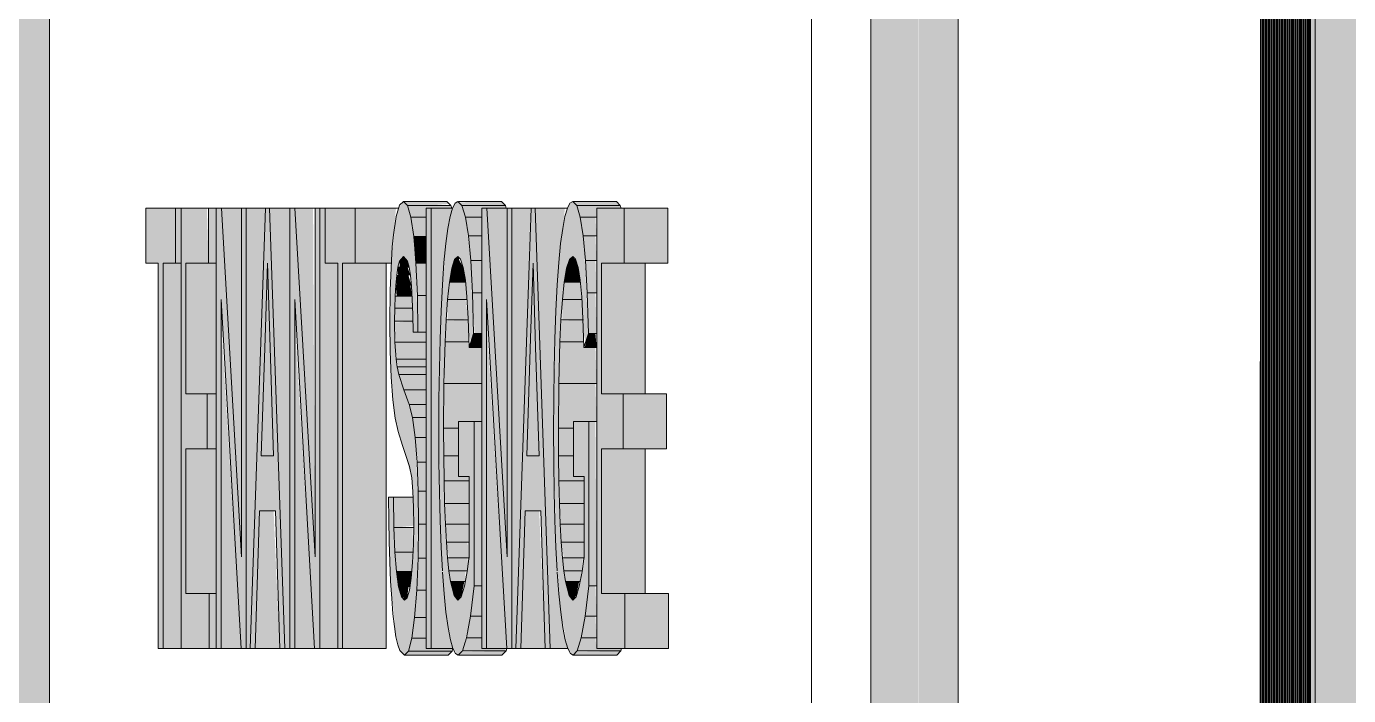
# Model space of a CAD drawing. Header units: millimetres. Extents: x -4612930 to -4329258, y -1064 to 30311.
# Drawn here: x -4393475 to -4391965, y 13629 to 14392 of the extents above; entities that cross this region are included whole.
import ezdxf

# ---------------------------------------------------------------- set-up
doc = ezdxf.new("R2010")
doc.units = ezdxf.units.MM
for name, color, linetype, lineweight in [('A-GENM', 13, 'Continuous', 5), ('A-GLAZ-CURT', 52, 'Continuous', 5), ('A-GLAZ-CWMG', 51, 'Continuous', 5), ('P-SANR-FIXT', 6, 'Continuous', 5)]:
    doc.layers.add(name, color=color, linetype=linetype, lineweight=lineweight)

# ---------------------------------------------------------------- blocks, each defined once
blk = doc.blocks.new('Downpipe - Tee Spreader - Downpipe - Tee Spreader-V252-NORTH EAST')
at = {"layer": 'P-SANR-FIXT'}
h = blk.add_hatch(color=256, dxfattribs=at)
h.paths.add_polyline_path([(4306719.4, 15154.5), (4306719.4, 15156.5), (4306737.6, 15156.5), (4306737.6, 15320), (4306683.5, 15320), (4306683.5, 15182), (4306717.1, 15154.8)])
h.paths.add_polyline_path([(4306737.6, 11320), (4306737.1, 15154.5), (4306683.5, 15154.5), (4306684.6, 11361.4), (4306692.3, 11356.3), (4306736.1, 11321.2)])
h = blk.add_hatch(color=256, dxfattribs=at)
h.paths.add_polyline_path([(4306783.1, 11278), (4306782.3, 15154.5), (4306737.6, 15154.5), (4306737.6, 11320), (4306782.5, 11279.5)])
h.paths.add_polyline_path([(4306771.2, 15156.5), (4306783.1, 15156.5), (4306782.5, 15320), (4306737.6, 15320), (4306737.6, 15156.5), (4306761.9, 15156.5)])
for p, q in [((4306683.3, 15154.8), (4306683.3, 11361.8)), ((4306783.3, 11278.2), (4306783.3, 15154.5))]:
    blk.add_line(p, q, dxfattribs=at)
blk = doc.blocks.new('Downpipe - Tee Spreader - Downpipe - Tee Spreader-V254-NORTH EAST')
at = {"layer": 'P-SANR-FIXT'}
blk.add_hatch(color=256, dxfattribs=at).paths.add_polyline_path([(4305745.4, 11320), (4305744.9, 15154.5), (4305691.2, 15154.5), (4305691.6, 11361.8), (4305700.1, 11356.3), (4305743.9, 11321.2)])
h = blk.add_hatch(color=256, dxfattribs=at)
h.paths.add_polyline_path([(4305751.5, 11314.8), (4305761.4, 11321.2), (4305770.1, 11324.9), (4305790.9, 11329.3), (4305790.3, 12492.2), (4305745.4, 12493.4), (4305745.5, 11319.9), (4305747.8, 11318)])
h.paths.add_polyline_path([(4305745.4, 14273.2), (4305745.5, 14893.4), (4305790.9, 14893.4), (4305790.1, 15154.5), (4305745.4, 15154.5), (4305745.4, 14306.1)])
blk = doc.blocks.new('Rectangular Mullion - Frame_Framed Facade_Danpal_DPANMF BT2-1262941-NORTH EAST')
at = {"layer": 'A-GLAZ-CWMG'}
for points in [[(4307191, 11233.4), (4307190.9, 14673.4), (4307185.5, 14673.4), (4307185.5, 11233.4)], [(4307191, 11233.4), (4307244.4, 11233.4), (4307244.4, 14673.4), (4307191, 14673.4), (4307191, 11321.2)]]:
    blk.add_hatch(color=256, dxfattribs=at).paths.add_polyline_path(points)
for p, q in [((4307185.5, 14673.4), (4307185.5, 11233.4)), ((4307191, 14673.4), (4307191, 11233.4))]:
    blk.add_line(p, q, dxfattribs=at)
blk = doc.blocks.new('FP_381-NORTH EAST')
at = {"layer": 'A-GENM'}
blk.add_line((4307137.2, 14848.8), (4307137.2, 11407.7), dxfattribs=at)
blk = doc.blocks.new('MulticellPanel_Polycarbonate_Danpal_1040w - Opal-V380-NORTH EAST')
at = {"layer": 'A-GENM'}
h = blk.add_hatch(dxfattribs=at)
h.set_pattern_fill('FP_235', color=256, style=0, pattern_type=2)
h.set_pattern_definition([(90, (4307182.174, 13105.475), (1.306, -8e-17), [])])
h.paths.add_polyline_path([(4307162.2, 11407.7), (4307185.5, 11407.7), (4307185.5, 14848.8), (4307137.2, 14848.8), (4307137.2, 11407.7)])
blk.add_blockref('FP_381-NORTH EAST', (0, 0), dxfattribs=at)
blk = doc.blocks.new('MulticellPanel_Polycarbonate_Danpal_1040w - Opal-V382-NORTH EAST')
at = {"layer": 'A-GENM'}
h = blk.add_hatch(dxfattribs=at)
h.set_pattern_fill('FP_236', color=256, style=0, pattern_type=2)
h.set_pattern_definition([(90, (4307091.656, 13105.475), (1.306, -8e-17), [])])
h.paths.add_polyline_path([(4307075.9, 11407.7), (4307136.7, 11407.7), (4307136.7, 14848.8), (4307128.4, 14848.8), (4307127.9, 12471), (4307046.7, 12471), (4307046.7, 11407.7)])
blk = doc.blocks.new('Generic Models 13 - Generic Models 13-2262104-NORTH EAST')
at = {"layer": 'A-GENM'}
for p, q in [((4305745.5, 14893.4), (4305745.1, 12493.4)), ((4306615.4, 12471), (4306615.9, 14871)), ((4307128.4, 14871), (4307127.9, 12471))]:
    blk.add_line(p, q, dxfattribs=at)

msp = doc.modelspace()

# ---------------------------------------------------------------- hatches: boundary and pattern name
at = {"layer": 'A-GENM'}
for points in [[(-4393318.8, 13682.7), (-4393318.8, 14122.2), (-4393304.5, 14122.2), (-4393304.5, 14185), (-4393338.6, 14185), (-4393338.6, 14122.2), (-4393324.3, 14122.2), (-4393324.3, 13682.7)], [(-4393298.3, 14122.2), (-4393298.3, 14185), (-4393304.5, 14185), (-4393304.5, 14122.2)], [(-4393297.6, 13682.7), (-4393266.2, 13682.7), (-4393266.2, 13745.5), (-4393292.9, 13745.5), (-4393292.9, 13910.3), (-4393268.3, 13910.3), (-4393269, 13973.1), (-4393292.9, 13973.1), (-4393292.9, 14122.2), (-4393266.9, 14122.2), (-4393268.8, 14185), (-4393298.3, 14185), (-4393298.3, 13682.7)], [(-4393258, 14122.2), (-4393258, 14185), (-4393266.9, 14185), (-4393266.9, 14122.2)], [(-4393229.7, 13682.7), (-4393223.9, 13682.7), (-4393223.9, 14185), (-4393229.3, 14185), (-4393229.3, 13787), (-4393252.6, 14185), (-4393258, 14185), (-4393258, 13682.7), (-4393252.6, 13682.7), (-4393251.2, 14056.4), (-4393230.7, 13699.8)], [(-4393229.3, 13787), (-4393229.3, 14185), (-4393252.2, 14185), (-4393232.5, 13842.5)], [(-4393219.4, 13682.7), (-4393202.4, 14185), (-4393223.9, 14185), (-4393223.9, 13682.7)], [(-4393174, 13682.7), (-4393174, 14185), (-4393197.3, 14185), (-4393179.8, 13682.7)], [(-4393174, 13682.7), (-4393168.5, 13682.7), (-4393167.1, 14056.4), (-4393145.3, 13682.7), (-4393139.8, 13682.7), (-4393139.8, 14185), (-4393145.3, 14185), (-4393145.3, 13787), (-4393168.5, 14185), (-4393174, 14185), (-4393174, 13699.8)], [(-4393145.3, 13787), (-4393147.5, 14185), (-4393168.2, 14185), (-4393152.6, 13913.8)], [(-4393130, 13682.7), (-4393119.4, 13682.7), (-4393119.4, 14122.2), (-4393133.7, 14122.2), (-4393133.7, 14185), (-4393139.8, 14185), (-4393139.8, 13682.7)], [(-4393119.4, 13682.7), (-4393113.9, 13682.7), (-4393113.9, 14122.2), (-4393099.5, 14122.2), (-4393099.5, 14185), (-4393133.7, 14185), (-4393133.7, 14122.2), (-4393119.4, 14122.2), (-4393119.4, 13699.8)], [(-4393099.5, 14122.2), (-4393058.2, 14122.2), (-4393055.7, 14154.6), (-4393052.8, 14185), (-4393099.5, 14185), (-4393099.5, 14127.7)], [(-4393043, 13674.8), (-4393038.6, 13679.7), (-4393033.8, 13701), (-4393029, 13752.8), (-4393027.3, 13842.5), (-4393030.3, 13913.8), (-4393034.9, 13949.3), (-4393045.2, 13981.9), (-4393051.5, 14004.2), (-4393054, 14032.2), (-4393053.1, 14097.1), (-4393048.8, 14124.6), (-4393044.2, 14130), (-4393038.6, 14120.7), (-4393036.4, 14108.2), (-4393033.5, 14056.3), (-4393033.3, 14043.7), (-4393027.8, 14043.7), (-4393031.1, 14138.6), (-4393036.4, 14177), (-4393039.8, 14188.3), (-4393044.4, 14192.8), (-4393049.7, 14184.9), (-4393052.5, 14175.7), (-4393058, 14125.5), (-4393059.7, 14032.2), (-4393057.3, 13977.7), (-4393053.7, 13945.3), (-4393045, 13913.8), (-4393034.9, 13877.4), (-4393032.8, 13842.5), (-4393033.8, 13780.6), (-4393038.6, 13745.4), (-4393043.2, 13737.6), (-4393046.7, 13741.4), (-4393052.4, 13771.1), (-4393055.2, 13820.5), (-4393055.8, 13855.3), (-4393061.3, 13855.3), (-4393058.9, 13759.4), (-4393052.8, 13695.9), (-4393048.4, 13680.1)], [(-4393012.8, 14188.3), (-4392991.7, 14190), (-4392994.6, 14192.8), (-4393044.2, 14192.6), (-4393038.6, 14188.3), (-4393018.3, 14188.3)], [(-4393018.3, 14174.9), (-4393018.3, 14185), (-4392989.2, 14185.6), (-4392991.8, 14188.3), (-4393039.8, 14188.3), (-4393035.8, 14174.9)], [(-4393018.3, 13682.7), (-4393012.8, 13682.7), (-4393012.8, 14185), (-4393018.3, 14185), (-4393018.3, 13699.8)], [(-4392987.8, 13682.7), (-4392990.6, 13692.6), (-4392997, 13735.5), (-4393001.2, 13797.8), (-4393003.8, 13913.8), (-4393002.4, 14035.6), (-4392997.6, 14127.7), (-4392991, 14175.5), (-4392989.2, 14185), (-4393012.8, 14185), (-4393012.8, 13682.7), (-4392987.8, 13682.7)], [(-4392981.7, 13674.8), (-4392976.1, 13682.7), (-4392969.1, 13713), (-4392963.6, 13753.9), (-4392963.6, 13941.7), (-4392981.4, 13941.7), (-4392981.1, 13878.9), (-4392969.1, 13878.9), (-4392971.4, 13770.4), (-4392978.3, 13741.6), (-4392982.1, 13737.6), (-4392986.4, 13743), (-4392992.3, 13771.1), (-4392996.4, 13824.5), (-4392998.5, 13933.9), (-4392995.5, 14057.8), (-4392989.2, 14116.5), (-4392984.7, 14127.7), (-4392981.1, 14129), (-4392977.6, 14122.5), (-4392973.6, 14102.8), (-4392969.8, 14042.2), (-4392967.2, 14032.5), (-4392964.2, 14042.2), (-4392967.8, 14127.7), (-4392973.5, 14175), (-4392977.6, 14188.3), (-4392982.2, 14192.7), (-4392986.6, 14188.3), (-4392991, 14175.5), (-4392995.9, 14144.6), (-4393001.3, 14067.9), (-4393003.9, 13931.4), (-4393001.2, 13797.8), (-4392995.8, 13724), (-4392987.8, 13682.7), (-4392982.1, 13675.1)], [(-4392977.6, 14188.3), (-4392927.8, 14188.3), (-4392932.3, 14192.8), (-4392981.1, 14191.8)], [(-4392973.5, 14175), (-4392954.7, 14175), (-4392954.7, 14185), (-4392926.8, 14185), (-4392927.8, 14188.3), (-4392977.6, 14188.3), (-4392976.6, 14185)], [(-4392923.6, 13682.7), (-4392920.6, 13682.7), (-4392920.6, 14185), (-4392926, 14185), (-4392926, 13787), (-4392949.3, 14185), (-4392954.7, 14185), (-4392954.7, 13682.7), (-4392949.3, 13682.7), (-4392947.9, 14056.4), (-4392926, 13682.7)], [(-4392926, 13787), (-4392926, 14185), (-4392948.9, 14185), (-4392929.2, 13842.5)], [(-4392916.1, 13682.7), (-4392899.1, 14185), (-4392920.6, 14185), (-4392920.6, 13682.7)], [(-4392859.5, 13682.7), (-4392856.6, 13682.7), (-4392862.7, 13710.3), (-4392866.8, 13745), (-4392871.3, 13828.6), (-4392872.6, 13967.3), (-4392868.6, 14097.5), (-4392862.2, 14163.4), (-4392859.9, 14185), (-4392894, 14185), (-4392876.6, 13682.7), (-4392866, 13682.7)], [(-4392850.5, 13674.8), (-4392844.9, 13682.7), (-4392840.3, 13699.8), (-4392832.5, 13753.9), (-4392832.5, 13941.7), (-4392850.2, 13941.7), (-4392850.2, 13878.9), (-4392837.9, 13878.1), (-4392840.3, 13770.4), (-4392847.2, 13741.6), (-4392850.9, 13737.6), (-4392855.2, 13743), (-4392861.1, 13771.1), (-4392865.2, 13824.5), (-4392867.3, 13933.9), (-4392864.4, 14057.8), (-4392858, 14116.5), (-4392853.6, 14127.7), (-4392850.9, 14129.9), (-4392846.4, 14122.5), (-4392842.4, 14102.8), (-4392838.7, 14042.2), (-4392836.1, 14032.5), (-4392833.1, 14042.2), (-4392838.2, 14145.6), (-4392842.4, 14175), (-4392846.4, 14188.3), (-4392851, 14192.7), (-4392855.4, 14188.3), (-4392859.9, 14175.5), (-4392866, 14131.6), (-4392870.1, 14067.9), (-4392872.8, 13931.4), (-4392870.1, 13797.8), (-4392864.6, 13724), (-4392856.6, 13682.7), (-4392850.9, 13675.1)], [(-4392823.7, 14188.3), (-4392796.6, 14188.3), (-4392801.1, 14192.8), (-4392850.9, 14192.8), (-4392846.4, 14188.3), (-4392825.1, 14188.3)], [(-4392825.1, 14175), (-4392823.6, 14175), (-4392823.6, 14185), (-4392795.6, 14185), (-4392796.6, 14188.3), (-4392846.4, 14188.3), (-4392842.4, 14175), (-4392837.3, 14175)], [(-4392823.6, 13682.7), (-4392791.5, 13682.7), (-4392791.5, 13745.5), (-4392818.1, 13745.5), (-4392818.1, 13910.3), (-4392793.5, 13910.3), (-4392793.5, 13973.1), (-4392818.1, 13973.1), (-4392818.1, 14122.2), (-4392792.2, 14122.2), (-4392792.2, 14185), (-4392823.6, 14185), (-4392823.6, 13699.8)], [(-4392768.3, 14122.2), (-4392742.4, 14122.2), (-4392742.4, 14185), (-4392792.2, 14185), (-4392792.2, 14122.2), (-4392779.7, 14122.2)], [(-4393032.4, 14152.8), (-4393018.3, 14152.8), (-4393018.3, 14174.9), (-4393035.8, 14174.9), (-4393034, 14163.4)], [(-4392954.7, 14153.6), (-4392954.7, 14175), (-4392973.4, 14174.1), (-4392970.1, 14153.6), (-4392963, 14153.6)], [(-4392839, 14153.6), (-4392823.6, 14153.6), (-4392825.1, 14175), (-4392842.4, 14175), (-4392840.5, 14163.4)], [(-4393018.3, 14138.6), (-4393018.3, 14152.8), (-4393032.4, 14152.8), (-4393031.1, 14138.6)], [(-4392954.7, 14125.3), (-4392954.7, 14153.6), (-4392970.1, 14153.6), (-4392967.5, 14125.3), (-4392963, 14125.3)], [(-4392836.4, 14125.3), (-4392823.6, 14125.3), (-4392825.1, 14153.6), (-4392839, 14153.6), (-4392836.6, 14127.7)], [(-4393030, 14122.3), (-4393018.3, 14122.3), (-4393018.3, 14138.6), (-4393031.1, 14138.6), (-4393030.4, 14127.7)], [(-4393311.9, 13682.7), (-4393298.3, 13682.7), (-4393298.3, 14122.2), (-4393318.8, 14122.2), (-4393318.8, 13682.7)], [(-4393268.3, 13973.1), (-4393258, 13973.1), (-4393258, 14122.2), (-4393292.9, 14122.2), (-4393292.9, 13973.1), (-4393269, 13973.1)], [(-4393202.3, 14036.7), (-4393196.9, 14036.7), (-4393199.6, 14121.9), (-4393201.9, 14049.4)], [(-4393090, 13682.7), (-4393064.1, 13682.7), (-4393064.1, 14122.2), (-4393113.9, 14122.2), (-4393113.9, 13682.7), (-4393096.2, 13682.7)], [(-4393049.7, 14108.4), (-4393036.4, 14108.4), (-4393039.7, 14117.9), (-4393050.6, 14117.9), (-4393050.3, 14108.4)], [(-4393044.6, 14124.6), (-4393039.8, 14124.7), (-4393044.2, 14130), (-4393048.8, 14124.6)], [(-4393037.9, 14117.9), (-4393039.8, 14124.6), (-4393048.8, 14124.6), (-4393048.8, 14117.9), (-4393038.6, 14117.9)], [(-4393028.4, 14085.3), (-4393018.3, 14085.3), (-4393018.3, 14122.3), (-4393030, 14122.3), (-4393028.7, 14092.1)], [(-4392979, 14116.5), (-4392976, 14117.4), (-4392981.1, 14126.6), (-4392985.9, 14126.6), (-4392989.2, 14116.5), (-4392981.1, 14116.5)], [(-4392982.2, 14126.6), (-4392979.8, 14127.7), (-4392982.2, 14130), (-4392985.3, 14126.6)], [(-4392954.7, 14088.6), (-4392954.7, 14125.3), (-4392967.5, 14125.3), (-4392965.6, 14088.6), (-4392963, 14088.6)], [(-4392899.1, 14036.7), (-4392893.6, 14036.7), (-4392896.3, 14121.9), (-4392898.6, 14049.4)], [(-4392854.8, 14116.5), (-4392844.9, 14117.4), (-4392847.8, 14126.6), (-4392854.8, 14126.6), (-4392858, 14116.5)], [(-4392850.9, 14126.6), (-4392848.7, 14127.7), (-4392851, 14130), (-4392854.1, 14126.6), (-4392851, 14126.6)], [(-4392823.6, 14088.6), (-4392825.1, 14125.3), (-4392836.4, 14125.3), (-4392834.5, 14088.6), (-4392825.1, 14088.6)], [(-4392768.3, 13973.1), (-4392768.3, 14122.2), (-4392818.1, 14122.2), (-4392818.1, 13973.1), (-4392782.7, 13973.1)], [(-4393035.8, 14097.1), (-4393035.3, 14097.1), (-4393038.6, 14108.4), (-4393052, 14108.4), (-4393051.9, 14097.1), (-4393036.4, 14097.1)], [(-4392973.5, 14100.8), (-4392973.6, 14102.8), (-4392976, 14116.5), (-4392989.2, 14116.5), (-4392991.8, 14100.8), (-4392973.6, 14100.8)], [(-4392842.4, 14100.8), (-4392842.4, 14102.8), (-4392844.9, 14116.5), (-4392858, 14116.5), (-4392860.7, 14100.8), (-4392842.4, 14100.8)], [(-4393034.5, 14084.6), (-4393036.4, 14097.1), (-4393053.1, 14097.1), (-4393052, 14084.6), (-4393035.2, 14084.6)], [(-4392971.6, 14080.9), (-4392973.6, 14100.8), (-4392991.8, 14100.8), (-4392993.9, 14080.9), (-4392971.8, 14080.9)], [(-4392954.7, 14042.2), (-4392954.7, 14088.6), (-4392965.6, 14088.6), (-4392963, 14042.2)], [(-4392840.6, 14080.9), (-4392840.5, 14080.9), (-4392842.4, 14100.8), (-4392860.7, 14100.8), (-4392862.8, 14080.9), (-4392840.7, 14080.9)], [(-4392823.6, 14042.2), (-4392825.1, 14088.6), (-4392834.5, 14088.6), (-4392833.1, 14042.2), (-4392825.1, 14042.2)], [(-4393054.3, 14071), (-4393033.9, 14071), (-4393035.2, 14084.6), (-4393053.8, 14084.6)], [(-4393027.8, 14043.7), (-4393018.3, 14043.7), (-4393018.3, 14085.3), (-4393028.4, 14085.3), (-4393028, 14056.4)], [(-4392981.1, 14057.8), (-4392970.4, 14059), (-4392973.4, 14080.9), (-4392993.9, 14080.9), (-4392993.9, 14057.8), (-4392991.8, 14057.8)], [(-4392840.6, 14057.8), (-4392839.3, 14059), (-4392840.6, 14080.9), (-4392862.8, 14080.9), (-4392862.8, 14057.8), (-4392860.7, 14057.8)], [(-4393033.5, 14056.3), (-4393034.3, 14071), (-4393054.3, 14071), (-4393054, 14056.3), (-4393033.7, 14056.3)], [(-4392996.7, 14032.5), (-4392969.5, 14032.5), (-4392970.4, 14057.8), (-4392995.6, 14056.4), (-4392996.6, 14035.6)], [(-4392838.9, 14032.5), (-4392838.4, 14032.5), (-4392839.8, 14057.8), (-4392864.5, 14056.4), (-4392865.6, 14032.5), (-4392839.3, 14032.5)], [(-4393229.7, 13682.7), (-4393252.6, 14056.4), (-4393252.6, 13682.7)], [(-4393153.7, 13682.7), (-4393145.7, 13682.7), (-4393168.5, 14056.4), (-4393168.5, 13682.7)], [(-4393027.8, 14032.2), (-4393018.3, 14032.2), (-4393018.3, 14043.7), (-4393033.3, 14043.7), (-4393033.7, 14056.3), (-4393054.4, 14054.5), (-4393052.7, 14032.2), (-4393028.4, 14032.2)], [(-4392926.4, 13682.7), (-4392949.3, 14056.4), (-4392949.3, 13682.7)], [(-4393194.9, 13902.4), (-4393192.6, 13902.4), (-4393197.3, 14036.7), (-4393202.3, 14036.7), (-4393206.6, 13902.4), (-4393197.3, 13902.4)], [(-4393028.4, 14012.8), (-4393018.3, 14012.8), (-4393018.3, 14032.2), (-4393054, 14032.2), (-4393051.5, 14012.8), (-4393038.6, 14012.8)], [(-4392981.1, 13985.1), (-4392954.7, 13985.1), (-4392954.7, 14025.9), (-4392969.3, 14025.9), (-4392970.4, 14032.5), (-4392996.7, 14032.5), (-4392996.7, 13985.1), (-4392995.5, 13985.1)], [(-4392963, 14025.9), (-4392954.7, 14025.9), (-4392954.7, 14042.2), (-4392964.2, 14042.2), (-4392969.3, 14025.9)], [(-4392898.6, 13902.4), (-4392889.3, 13902.4), (-4392894, 14036.7), (-4392899.1, 14036.7), (-4392903.3, 13902.4)], [(-4392826.7, 13985.1), (-4392823.6, 13985.1), (-4392825.1, 14025.9), (-4392838.1, 14025.9), (-4392839.3, 14032.5), (-4392865.6, 14032.5), (-4392866, 13985.1), (-4392837.2, 13985.1)], [(-4392825.1, 14025.9), (-4392823.6, 14025.9), (-4392825.1, 14042.2), (-4392833.1, 14042.2), (-4392837.3, 14025.9)], [(-4393028.4, 14004.2), (-4393018.3, 14004.2), (-4393018.3, 14012.8), (-4393052.7, 14012.8), (-4393049.6, 14004.2), (-4393038.6, 14004.2)], [(-4393028.4, 13995.4), (-4393018.3, 13995.4), (-4393018.3, 14004.2), (-4393051.5, 14004.2), (-4393049.6, 13995.4), (-4393038.6, 13995.4)], [(-4393043.8, 13977.7), (-4393018.3, 13977.7), (-4393018.3, 13995.4), (-4393049.6, 13995.4), (-4393045.2, 13981.9)], [(-4392998.3, 13933.9), (-4392981.4, 13933.9), (-4392981.1, 13941.7), (-4392954.7, 13941.7), (-4392954.7, 13985.1), (-4392998, 13985.1), (-4392998.5, 13933.9)], [(-4392867.3, 13933.9), (-4392850.2, 13933.9), (-4392850.2, 13941.7), (-4392823.6, 13941.7), (-4392825.1, 13985.1), (-4392866.9, 13985.1), (-4392867.2, 13949.3)], [(-4393268.3, 13910.3), (-4393258, 13910.3), (-4393258, 13973.1), (-4393268.3, 13973.1), (-4393268.3, 13913.8)], [(-4393018.3, 13960.9), (-4393018.3, 13977.7), (-4393043.8, 13977.7), (-4393037.8, 13960.9), (-4393031, 13960.9)], [(-4392793.5, 13910.3), (-4392743.7, 13910.3), (-4392743.7, 13973.1), (-4392793.5, 13973.1), (-4392793.5, 13913.8)], [(-4393018.3, 13946.2), (-4393018.3, 13960.9), (-4393037.8, 13960.9), (-4393034.1, 13946.2), (-4393031, 13946.2)], [(-4393018.3, 13923.4), (-4393018.3, 13946.2), (-4393034.1, 13946.2), (-4393031, 13923.4)], [(-4392963, 13753.9), (-4392954.7, 13753.9), (-4392954.7, 13941.7), (-4392963.6, 13941.7), (-4392963.6, 13753.9)], [(-4392826.7, 13753.9), (-4392823.6, 13753.9), (-4392825.1, 13941.7), (-4392832.5, 13941.7), (-4392832.5, 13753.9), (-4392829.2, 13753.9)], [(-4393018.3, 13895.3), (-4393018.3, 13923.4), (-4393031, 13923.4), (-4393027.6, 13895.3)], [(-4392981.4, 13902.6), (-4392981.4, 13933.9), (-4392998.5, 13933.9), (-4392997.9, 13902.6)], [(-4392867.2, 13902.6), (-4392850.2, 13902.6), (-4392850.2, 13933.9), (-4392867.3, 13933.9), (-4392867.2, 13913.8)], [(-4393292.9, 13745.5), (-4393258, 13745.5), (-4393258, 13910.3), (-4393292.9, 13910.3), (-4393292.9, 13771.1)], [(-4392791.5, 13745.5), (-4392768.3, 13745.5), (-4392768.3, 13910.3), (-4392818.1, 13910.3), (-4392818.1, 13745.5), (-4392808.5, 13745.5)], [(-4393018.3, 13862.2), (-4393018.3, 13895.3), (-4393028.8, 13895.3), (-4393027.6, 13862.2)], [(-4392997.9, 13873.9), (-4392969.1, 13873.9), (-4392969.1, 13878.9), (-4392981.4, 13878.9), (-4392981.4, 13902.6), (-4392998.3, 13902.6)], [(-4392837.9, 13873.9), (-4392837.9, 13878.9), (-4392850.2, 13878.9), (-4392850.2, 13902.6), (-4392867.2, 13902.6), (-4392866, 13873.9)], [(-4393018.3, 13824.3), (-4393018.3, 13862.2), (-4393027.6, 13862.2), (-4393027.1, 13824.3)], [(-4392981.1, 13847.9), (-4392969.1, 13847.9), (-4392969.1, 13873.9), (-4392997.9, 13873.9), (-4392996.4, 13847.9)], [(-4392866, 13847.9), (-4392837.9, 13847.9), (-4392837.9, 13873.9), (-4392866.8, 13873.9), (-4392866.1, 13847.9)], [(-4393054.1, 13820.5), (-4393032.6, 13822.7), (-4393033.5, 13855.3), (-4393055.8, 13855.3), (-4393055.2, 13820.5)], [(-4392981.1, 13824.5), (-4392969.1, 13824.5), (-4392969.1, 13847.9), (-4392997.3, 13847.9), (-4392995.3, 13824.5)], [(-4392837.9, 13824.5), (-4392837.9, 13847.9), (-4392866.1, 13847.9), (-4392864.1, 13824.5)], [(-4393211.3, 13682.7), (-4393185.6, 13682.7), (-4393192.6, 13839.6), (-4393208.6, 13839.6), (-4393213.6, 13682.7)], [(-4392903.3, 13682.7), (-4392882.3, 13682.7), (-4392889.3, 13839.6), (-4392905.3, 13839.6), (-4392910.3, 13682.7), (-4392907, 13682.7)], [(-4393054.1, 13792.5), (-4393033.3, 13792.5), (-4393033.8, 13820.5), (-4393055.2, 13820.5)], [(-4393018.3, 13785.6), (-4393018.3, 13824.3), (-4393027.1, 13824.3), (-4393027.6, 13785.6)], [(-4392973.4, 13803.9), (-4392969.1, 13803.9), (-4392969.1, 13824.5), (-4392996.4, 13824.5), (-4392993.9, 13803.9), (-4392981.1, 13803.9)], [(-4392864.1, 13803.9), (-4392837.9, 13803.9), (-4392837.9, 13824.5), (-4392865.2, 13824.5), (-4392864.3, 13806.8)], [(-4392973.4, 13786.1), (-4392969.1, 13788.1), (-4392971.4, 13803.9), (-4392995.3, 13803.9), (-4392992.3, 13786.1), (-4392981.1, 13786.1)], [(-4392838.2, 13786.1), (-4392837.9, 13803.9), (-4392864.1, 13803.9), (-4392861.1, 13786.1), (-4392840.3, 13786.1)], [(-4393049.8, 13770.3), (-4393034.6, 13771.1), (-4393033.8, 13792.5), (-4393054.1, 13792.5), (-4393052.3, 13770.3)], [(-4393029.1, 13749.2), (-4393018.3, 13749.2), (-4393018.3, 13785.6), (-4393027.6, 13785.6), (-4393028.2, 13771.1)], [(-4392971.4, 13771.1), (-4392971.3, 13771.1), (-4392971.4, 13786.1), (-4392993.9, 13786.1), (-4392992.3, 13771.1), (-4392972.4, 13771.1)], [(-4392840.3, 13771.1), (-4392840.2, 13771.1), (-4392840.3, 13786.1), (-4392862.7, 13786.1), (-4392861.1, 13771.1), (-4392858.6, 13771.1)], [(-4392973.6, 13759), (-4392973.4, 13771.1), (-4392992.3, 13771.1), (-4392990.4, 13759), (-4392974.6, 13759)], [(-4392855.2, 13759), (-4392842.4, 13759), (-4392841.2, 13771.1), (-4392861.1, 13771.1), (-4392859.3, 13759)], [(-4393037.5, 13752.8), (-4393036.9, 13752.8), (-4393035.3, 13770.3), (-4393052.3, 13770.3), (-4393049.8, 13752.8), (-4393038.6, 13752.8)], [(-4392977.9, 13743), (-4392974.8, 13759), (-4392990.4, 13759), (-4392986.4, 13743), (-4392978.3, 13743)], [(-4392850.9, 13743), (-4392846.8, 13743), (-4392843.7, 13759), (-4392859.3, 13759), (-4392855.2, 13743)], [(-4393258, 13682.7), (-4393258, 13745.5), (-4393266.2, 13745.5), (-4393266.2, 13682.7)], [(-4393043, 13741.4), (-4393039.9, 13741.4), (-4393038.6, 13752.8), (-4393049.8, 13752.8), (-4393046.7, 13741.4)], [(-4393043.2, 13737.6), (-4393040.2, 13741.4), (-4393045.8, 13740.5)], [(-4393031.5, 13717.9), (-4393018.3, 13717.9), (-4393018.3, 13749.2), (-4393029.1, 13749.2), (-4393030.1, 13735.5)], [(-4392982.1, 13737.6), (-4392978.3, 13743), (-4392986.4, 13743)], [(-4392954.7, 13719.4), (-4392954.7, 13753.9), (-4392963.6, 13753.9), (-4392967.9, 13719.4), (-4392963, 13719.4)], [(-4392850.9, 13737.6), (-4392847.2, 13743), (-4392855.2, 13743)], [(-4392823.6, 13719.4), (-4392825.1, 13753.9), (-4392832.5, 13753.9), (-4392836.8, 13719.4), (-4392825.1, 13719.4)], [(-4392751, 13682.7), (-4392741.7, 13682.7), (-4392741.7, 13745.5), (-4392791.5, 13745.5), (-4392791.5, 13682.7)], [(-4393034.7, 13694.4), (-4393018.3, 13694.4), (-4393018.3, 13717.9), (-4393031.5, 13717.9), (-4393034, 13699.8)], [(-4392963, 13694.7), (-4392954.7, 13694.7), (-4392954.7, 13719.4), (-4392967.9, 13719.4), (-4392972.4, 13694.7)], [(-4392825.1, 13694.7), (-4392823.6, 13694.7), (-4392825.1, 13719.4), (-4392836.8, 13719.4), (-4392841.2, 13694.7), (-4392826.7, 13694.7)], [(-4393017.1, 13679.7), (-4392988.8, 13679.7), (-4392988, 13682.7), (-4393018.3, 13682.7), (-4393018.3, 13694.4), (-4393034.7, 13694.4), (-4393038.6, 13679.7), (-4393018.3, 13679.7)], [(-4392954.7, 13679.8), (-4392927.1, 13679.8), (-4392928.4, 13682.7), (-4392954.7, 13682.7), (-4392954.7, 13694.7), (-4392972.4, 13694.7), (-4392977, 13679.8), (-4392963, 13679.8)], [(-4392796, 13679.8), (-4392795.1, 13682.7), (-4392823.6, 13682.7), (-4392825.1, 13694.7), (-4392841.2, 13694.7), (-4392845.8, 13679.8), (-4392808.5, 13679.8)], [(-4393017.4, 13674.8), (-4392993.2, 13674.8), (-4392988.8, 13679.7), (-4393038.6, 13679.7), (-4393043, 13674.8), (-4393018.3, 13674.8)], [(-4392972.4, 13674.8), (-4392931.8, 13674.8), (-4392928.3, 13679.8), (-4392978.3, 13678.4), (-4392981.1, 13674.8), (-4392973.4, 13674.8)], [(-4392800.7, 13674.8), (-4392796, 13679.8), (-4392847.2, 13678.4), (-4392850.5, 13674.8), (-4392808.5, 13674.8)]]:
    msp.add_hatch(color=256, dxfattribs=at).paths.add_polyline_path(points)
h = msp.add_hatch(color=256, dxfattribs=at)
h.paths.add_polyline_path([(-4393219.4, 13682.7), (-4393213.6, 13682.7), (-4393206.6, 13839.6), (-4393190.6, 13839.6), (-4393185.6, 13682.7), (-4393179.8, 13682.7), (-4393197.6, 14185), (-4393201.9, 14185), (-4393218.8, 13699.8)])
h.paths.add_polyline_path([(-4393204.3, 13902.4), (-4393206.6, 13902.4), (-4393199.6, 14122.2), (-4393192.6, 13902.4), (-4393201.9, 13902.4)])
h = msp.add_hatch(color=256, dxfattribs=at)
h.paths.add_polyline_path([(-4392916.1, 13682.7), (-4392910.3, 13682.7), (-4392903.3, 13839.6), (-4392887.3, 13839.6), (-4392882.3, 13682.7), (-4392876.6, 13682.7), (-4392894.3, 14185), (-4392898.6, 14185), (-4392915.5, 13699.8)])
h.paths.add_polyline_path([(-4392889.3, 13902.4), (-4392903.3, 13902.4), (-4392896.3, 14122.2), (-4392889.7, 13913.8)])

# ---------------------------------------------------------------- linework, layer by layer
for p, q in [((-4393304.5, 14185), (-4393338.6, 14185)), ((-4393338.6, 14185), (-4393338.6, 14122.2)), ((-4393304.5, 14122.2), (-4393304.5, 14185)), ((-4393298.3, 14185), (-4393304.5, 14185)), ((-4393266.9, 14185), (-4393298.3, 14185)), ((-4393298.3, 14185), (-4393298.3, 13682.7)), ((-4393266.9, 14122.2), (-4393266.9, 14185)), ((-4393258, 14185), (-4393266.9, 14185)), ((-4393252.2, 14185), (-4393258, 14185)), ((-4393258, 14185), (-4393258, 13682.7)), ((-4393229.3, 13787), (-4393252.2, 14185)), ((-4393229.3, 14185), (-4393252.2, 14185)), ((-4393223.9, 14185), (-4393229.3, 14185)), ((-4393229.3, 14185), (-4393229.3, 13787)), ((-4393223.9, 13682.7), (-4393223.9, 14185)), ((-4393201.9, 14185), (-4393223.9, 14185)), ((-4393201.9, 14185), (-4393219.4, 13682.7)), ((-4393197.3, 14185), (-4393201.9, 14185)), ((-4393179.8, 13682.7), (-4393197.3, 14185)), ((-4393174, 14185), (-4393197.3, 14185)), ((-4393168.2, 14185), (-4393174, 14185)), ((-4393174, 14185), (-4393174, 13682.7)), ((-4393145.3, 13787), (-4393168.2, 14185)), ((-4393145.3, 14185), (-4393168.2, 14185)), ((-4393139.8, 14185), (-4393145.3, 14185)), ((-4393145.3, 14185), (-4393145.3, 13787)), ((-4393139.8, 13682.7), (-4393139.8, 14185)), ((-4393133.7, 14185), (-4393139.8, 14185)), ((-4393099.5, 14185), (-4393133.7, 14185)), ((-4393133.7, 14185), (-4393133.7, 14122.2)), ((-4393099.5, 14122.2), (-4393099.5, 14185)), ((-4393049.7, 14185), (-4393099.5, 14185)), ((-4393048.7, 14188.5), (-4393052.5, 14175.7)), ((-4393044.4, 14192.8), (-4393048.7, 14188.5)), ((-4393039.8, 14188.3), (-4393044.4, 14192.8)), ((-4392994.6, 14192.8), (-4393044.4, 14192.8)), ((-4393035.8, 14174.9), (-4393039.8, 14188.3)), ((-4392990, 14188.3), (-4393039.8, 14188.3)), ((-4393012.8, 14185), (-4393018.3, 14185)), ((-4393018.3, 14185), (-4393018.3, 13682.7)), ((-4393012.8, 13682.7), (-4393012.8, 14185)), ((-4392988.2, 14185), (-4393012.8, 14185)), ((-4392994.6, 14192.8), (-4392990, 14188.3)), ((-4392988.2, 14185.1), (-4392991, 14175.5)), ((-4392990, 14188.3), (-4392989, 14185)), ((-4392985.3, 14190.9), (-4392988.2, 14185.1)), ((-4392982.1, 14192.8), (-4392985.3, 14190.9)), ((-4392977.6, 14188.3), (-4392982.1, 14192.8)), ((-4392932.3, 14192.8), (-4392981.1, 14192.8)), ((-4392973.5, 14175), (-4392977.6, 14188.3)), ((-4392927.8, 14188.3), (-4392977.6, 14188.3)), ((-4392948.9, 14185), (-4392954.7, 14185)), ((-4392954.7, 14185), (-4392954.7, 13682.7)), ((-4392926, 13787), (-4392948.9, 14185)), ((-4392926, 14185), (-4392948.9, 14185)), ((-4392932.3, 14192.8), (-4392927.8, 14188.3)), ((-4392927.8, 14188.3), (-4392926.8, 14185)), ((-4392920.6, 14185), (-4392926, 14185)), ((-4392926, 14185), (-4392926, 13787)), ((-4392920.6, 13682.7), (-4392920.6, 14185)), ((-4392898.6, 14185), (-4392920.6, 14185)), ((-4392898.6, 14185), (-4392916.1, 13682.7)), ((-4392894, 14185), (-4392898.6, 14185)), ((-4392876.6, 13682.7), (-4392894, 14185)), ((-4392857.1, 14185), (-4392894, 14185)), ((-4392857.1, 14185.1), (-4392859.9, 14175.5)), ((-4392854.1, 14190.9), (-4392857.1, 14185.1)), ((-4392850.9, 14192.8), (-4392854.1, 14190.9)), ((-4392846.4, 14188.3), (-4392850.9, 14192.8)), ((-4392801.1, 14192.8), (-4392850.9, 14192.8)), ((-4392842.4, 14175), (-4392846.4, 14188.3)), ((-4392796.6, 14188.3), (-4392846.4, 14188.3)), ((-4392792.2, 14185), (-4392823.6, 14185)), ((-4392823.6, 14185), (-4392823.6, 13682.7)), ((-4392801.1, 14192.8), (-4392796.6, 14188.3)), ((-4392796.6, 14188.3), (-4392795.6, 14185)), ((-4392792.2, 14122.2), (-4392792.2, 14185)), ((-4392742.4, 14185), (-4392792.2, 14185)), ((-4392742.4, 14185), (-4392742.4, 14122.2)), ((-4393052.5, 14175.7), (-4393055.7, 14154.6)), ((-4393032.4, 14152.8), (-4393035.8, 14174.9)), ((-4393018.3, 14174.9), (-4393035.8, 14174.9)), ((-4392991, 14175.5), (-4392993.6, 14162)), ((-4392970.1, 14153.6), (-4392973.5, 14175)), ((-4392954.7, 14175), (-4392973.5, 14175)), ((-4392859.9, 14175.5), (-4392862.4, 14162)), ((-4392839, 14153.6), (-4392842.4, 14175)), ((-4392823.3, 14175), (-4392842.4, 14175)), ((-4393055.7, 14154.6), (-4393057, 14141.1)), ((-4393031.1, 14138.6), (-4393032.4, 14152.8)), ((-4393018.3, 14152.8), (-4393032.4, 14152.8)), ((-4392993.6, 14162), (-4392995.9, 14144.6)), ((-4392967.5, 14125.3), (-4392970.1, 14153.6)), ((-4392954.7, 14153.6), (-4392970.1, 14153.6)), ((-4392862.4, 14162), (-4392864.8, 14144.6)), ((-4392836.4, 14125.3), (-4392839, 14153.6)), ((-4392823.6, 14153.6), (-4392839, 14153.6)), ((-4393057, 14141.1), (-4393058, 14125.5)), ((-4393030, 14122.3), (-4393031.1, 14138.6)), ((-4393018.3, 14138.6), (-4393031.1, 14138.6)), ((-4392995.9, 14144.6), (-4392998, 14123.1)), ((-4392864.8, 14144.6), (-4392866.9, 14123.1)), ((-4393338.6, 14122.2), (-4393324.3, 14122.2)), ((-4393324.3, 14122.2), (-4393324.3, 13682.7)), ((-4393318.8, 13682.7), (-4393318.8, 14122.2)), ((-4393318.8, 14122.2), (-4393304.5, 14122.2)), ((-4393298.3, 14122.2), (-4393304.5, 14122.2)), ((-4393292.9, 13973.1), (-4393292.9, 14122.2)), ((-4393292.9, 14122.2), (-4393266.9, 14122.2)), ((-4393258, 14122.2), (-4393266.9, 14122.2)), ((-4393202.3, 14036.7), (-4393199.6, 14122.2)), ((-4393199.6, 14122.2), (-4393196.6, 14025.9)), ((-4393133.7, 14122.2), (-4393119.4, 14122.2)), ((-4393119.4, 14122.2), (-4393119.4, 13682.7)), ((-4393113.9, 13682.7), (-4393113.9, 14122.2)), ((-4393113.9, 14122.2), (-4393099.5, 14122.2)), ((-4393058.2, 14122.2), (-4393099.5, 14122.2)), ((-4393064.1, 14122.2), (-4393064.1, 13682.7)), ((-4393058, 14125.5), (-4393059.5, 14091.2)), ((-4393052, 14108.4), (-4393050.6, 14117.9)), ((-4393050.6, 14117.9), (-4393048.8, 14124.6)), ((-4393038.6, 14117.9), (-4393050.6, 14117.9)), ((-4393048.8, 14124.6), (-4393044.2, 14130)), ((-4393039.6, 14124.6), (-4393048.8, 14124.6)), ((-4393044.2, 14130), (-4393039.7, 14124.6)), ((-4393039.7, 14124.6), (-4393037.9, 14117.7)), ((-4393028.4, 14085.3), (-4393030, 14122.3)), ((-4393018.3, 14122.3), (-4393030, 14122.3)), ((-4392998, 14123.1), (-4392999.8, 14097.5)), ((-4392989.2, 14116.5), (-4392985.9, 14126.6)), ((-4392985.9, 14126.6), (-4392982.2, 14130)), ((-4392981.1, 14126.6), (-4392985.9, 14126.6)), ((-4392982.2, 14130), (-4392979, 14126.9)), ((-4392979, 14126.9), (-4392976, 14117.4)), ((-4392965.6, 14088.6), (-4392967.5, 14125.3)), ((-4392954.7, 14125.3), (-4392967.5, 14125.3)), ((-4392899.1, 14036.7), (-4392896.3, 14122.2)), ((-4392896.3, 14122.2), (-4392893.3, 14025.9)), ((-4392866.9, 14123.1), (-4392868.6, 14097.5)), ((-4392858, 14116.5), (-4392854.8, 14126.6)), ((-4392854.8, 14126.6), (-4392851, 14130)), ((-4392847.7, 14126.6), (-4392854.8, 14126.6)), ((-4392851, 14130), (-4392847.8, 14126.9)), ((-4392847.8, 14126.9), (-4392844.9, 14117.4)), ((-4392834.5, 14088.6), (-4392836.4, 14125.3)), ((-4392823.6, 14125.3), (-4392836.4, 14125.3)), ((-4392818.1, 13973.1), (-4392818.1, 14122.2)), ((-4392818.1, 14122.2), (-4392792.2, 14122.2)), ((-4392742.4, 14122.2), (-4392792.2, 14122.2)), ((-4392768.3, 14122.2), (-4392768.3, 13973.1)), ((-4393053.1, 14097.1), (-4393052, 14108.4)), ((-4393038.6, 14108.4), (-4393052, 14108.4)), ((-4393037.9, 14117.7), (-4393036.4, 14108.2)), ((-4393036.4, 14108.2), (-4393035.2, 14096)), ((-4392991.8, 14100.8), (-4392989.2, 14116.5)), ((-4392975.9, 14116.5), (-4392989.2, 14116.5)), ((-4392976, 14117.4), (-4392973.6, 14102.8)), ((-4392973.6, 14102.8), (-4392971.8, 14084)), ((-4392860.7, 14100.8), (-4392858, 14116.5)), ((-4392844.7, 14116.5), (-4392858, 14116.5)), ((-4392844.9, 14117.4), (-4392842.4, 14102.8)), ((-4392842.4, 14102.8), (-4392840.6, 14084)), ((-4393059.5, 14091.2), (-4393059.9, 14054.5)), ((-4393053.8, 14084.6), (-4393053.1, 14097.1)), ((-4393035, 14097.1), (-4393053.1, 14097.1)), ((-4393035.2, 14096), (-4393034.3, 14081.1)), ((-4392999.8, 14097.5), (-4393001.3, 14067.9)), ((-4392993.9, 14080.9), (-4392991.8, 14100.8)), ((-4392973.4, 14100.8), (-4392991.8, 14100.8)), ((-4392964.2, 14042.2), (-4392965.6, 14088.6)), ((-4392954.7, 14088.6), (-4392965.6, 14088.6)), ((-4392868.6, 14097.5), (-4392870.1, 14067.9)), ((-4392862.8, 14080.9), (-4392860.7, 14100.8)), ((-4392842.2, 14100.8), (-4392860.7, 14100.8)), ((-4392833.1, 14042.2), (-4392834.5, 14088.6)), ((-4392823.6, 14088.6), (-4392834.5, 14088.6)), ((-4393252.6, 13682.7), (-4393252.6, 14080.7)), ((-4393252.6, 14080.7), (-4393229.7, 13682.7)), ((-4393168.5, 13682.7), (-4393168.5, 14080.7)), ((-4393168.5, 14080.7), (-4393145.7, 13682.7)), ((-4393054.3, 14071), (-4393053.8, 14084.6)), ((-4393034.5, 14084.6), (-4393053.8, 14084.6)), ((-4393034.3, 14081.1), (-4393033.7, 14063.7)), ((-4393027.8, 14043.7), (-4393028.4, 14085.3)), ((-4393018.3, 14085.3), (-4393028.4, 14085.3)), ((-4392995.5, 14057.8), (-4392993.9, 14080.9)), ((-4392971.6, 14080.9), (-4392993.9, 14080.9)), ((-4392971.8, 14084), (-4392970.4, 14059)), ((-4392949.3, 13682.7), (-4392949.3, 14080.7)), ((-4392949.3, 14080.7), (-4392926.4, 13682.7)), ((-4392864.4, 14057.8), (-4392862.8, 14080.9)), ((-4392840.5, 14080.9), (-4392862.8, 14080.9)), ((-4392840.6, 14084), (-4392839.3, 14059)), ((-4393054.5, 14056.3), (-4393054.3, 14071)), ((-4393033.9, 14071), (-4393054.3, 14071)), ((-4393033.7, 14063.7), (-4393033.3, 14043.7)), ((-4393001.3, 14067.9), (-4393002.4, 14035.6)), ((-4392996.7, 14032.5), (-4392995.5, 14057.8)), ((-4392970, 14057.8), (-4392995.5, 14057.8)), ((-4392970.4, 14059), (-4392969.3, 14025.9)), ((-4392870.1, 14067.9), (-4392871.3, 14035.6)), ((-4392865.6, 14032.5), (-4392864.4, 14057.8)), ((-4392838.8, 14057.8), (-4392864.4, 14057.8)), ((-4392839.3, 14059), (-4392838.1, 14025.9)), ((-4393059.9, 14054.5), (-4393059.5, 14021.6)), ((-4393054, 14032.2), (-4393054.5, 14056.3)), ((-4393033.5, 14056.3), (-4393054.5, 14056.3)), ((-4393033.3, 14043.7), (-4393027.8, 14043.7)), ((-4393018.3, 14043.7), (-4393027.8, 14043.7)), ((-4393206.6, 13902.4), (-4393202.3, 14036.7)), ((-4393052.7, 14012.8), (-4393054, 14032.2)), ((-4393018.3, 14032.2), (-4393054, 14032.2)), ((-4393002.4, 14035.6), (-4393003.3, 14002.1)), ((-4392998, 13985.1), (-4392996.7, 14032.5)), ((-4392969.5, 14032.5), (-4392996.7, 14032.5)), ((-4392969.3, 14025.9), (-4392964.2, 14042.2)), ((-4392954.7, 14042.2), (-4392964.2, 14042.2)), ((-4392903.3, 13902.4), (-4392899.1, 14036.7)), ((-4392871.3, 14035.6), (-4392872.1, 14002.1)), ((-4392866.9, 13985.1), (-4392865.6, 14032.5)), ((-4392838.4, 14032.5), (-4392865.6, 14032.5)), ((-4392838.1, 14025.9), (-4392833.1, 14042.2)), ((-4392823.6, 14042.2), (-4392833.1, 14042.2)), ((-4393196.6, 14025.9), (-4393192.6, 13902.4)), ((-4393059.5, 14021.6), (-4393058.4, 13992.1)), ((-4393051.5, 14004.2), (-4393052.7, 14012.8)), ((-4393018.3, 14012.8), (-4393052.7, 14012.8)), ((-4392954.7, 14025.9), (-4392969.3, 14025.9)), ((-4392893.3, 14025.9), (-4392889.3, 13902.4)), ((-4392823.6, 14025.9), (-4392838.1, 14025.9)), ((-4393049.6, 13995.4), (-4393051.5, 14004.2)), ((-4393018.3, 14004.2), (-4393051.5, 14004.2)), ((-4393003.3, 14002.1), (-4393003.7, 13967.3)), ((-4392872.1, 14002.1), (-4392872.6, 13967.3)), ((-4393058.4, 13992.1), (-4393056.5, 13966.5)), ((-4393043.8, 13977.7), (-4393049.6, 13995.4)), ((-4393018.3, 13995.4), (-4393049.6, 13995.4)), ((-4392998.5, 13933.9), (-4392998, 13985.1)), ((-4392954.7, 13985.1), (-4392998, 13985.1)), ((-4392867.3, 13933.9), (-4392866.9, 13985.1)), ((-4392823.6, 13985.1), (-4392866.9, 13985.1)), ((-4393268.3, 13973.1), (-4393292.9, 13973.1)), ((-4393268.3, 13910.3), (-4393268.3, 13973.1)), ((-4393258, 13973.1), (-4393268.3, 13973.1)), ((-4393037.8, 13960.9), (-4393043.8, 13977.7)), ((-4393018.3, 13977.7), (-4393043.8, 13977.7)), ((-4393003.7, 13967.3), (-4393003.9, 13931.4)), ((-4392872.6, 13967.3), (-4392872.8, 13931.4)), ((-4392793.5, 13973.1), (-4392818.1, 13973.1)), ((-4392793.5, 13910.3), (-4392793.5, 13973.1)), ((-4392743.7, 13973.1), (-4392793.5, 13973.1)), ((-4392743.7, 13973.1), (-4392743.7, 13910.3)), ((-4393056.5, 13966.5), (-4393053.7, 13945.3)), ((-4393034.1, 13946.2), (-4393037.8, 13960.9)), ((-4393018.3, 13960.9), (-4393037.8, 13960.9)), ((-4393053.7, 13945.3), (-4393050.4, 13930.2)), ((-4393031, 13923.4), (-4393034.1, 13946.2)), ((-4393018.3, 13946.2), (-4393034.1, 13946.2)), ((-4392963.6, 13941.7), (-4392981.4, 13941.7)), ((-4392981.4, 13941.7), (-4392981.4, 13878.9)), ((-4392963.6, 13753.9), (-4392963.6, 13941.7)), ((-4392954.7, 13941.7), (-4392963.6, 13941.7)), ((-4392832.5, 13941.7), (-4392850.2, 13941.7)), ((-4392850.2, 13941.7), (-4392850.2, 13878.9)), ((-4392832.5, 13753.9), (-4392832.5, 13941.7)), ((-4392823.6, 13941.7), (-4392832.5, 13941.7)), ((-4393050.4, 13930.2), (-4393045.2, 13914.4)), ((-4393028.8, 13895.3), (-4393031, 13923.4)), ((-4393018.3, 13923.4), (-4393031, 13923.4)), ((-4393003.9, 13931.4), (-4393003.7, 13895.4)), ((-4392998.3, 13902.6), (-4392998.5, 13933.9)), ((-4392981.4, 13933.9), (-4392998.5, 13933.9)), ((-4392872.8, 13931.4), (-4392872.6, 13895.4)), ((-4392867.2, 13902.6), (-4392867.3, 13933.9)), ((-4392850.2, 13933.9), (-4392867.3, 13933.9)), ((-4393292.9, 13745.5), (-4393292.9, 13910.3)), ((-4393292.9, 13910.3), (-4393268.3, 13910.3)), ((-4393258, 13910.3), (-4393268.3, 13910.3)), ((-4393045.2, 13914.4), (-4393037.2, 13890.4)), ((-4392818.1, 13745.5), (-4392818.1, 13910.3)), ((-4392818.1, 13910.3), (-4392793.5, 13910.3)), ((-4392743.7, 13910.3), (-4392793.5, 13910.3)), ((-4392768.3, 13910.3), (-4392768.3, 13745.5)), ((-4393192.6, 13902.4), (-4393206.6, 13902.4)), ((-4393027.6, 13862.2), (-4393028.8, 13895.3)), ((-4393018.3, 13895.3), (-4393028.8, 13895.3)), ((-4393003.7, 13895.4), (-4393003.2, 13861.1)), ((-4392997.9, 13873.9), (-4392998.3, 13902.6)), ((-4392981.4, 13902.6), (-4392998.3, 13902.6)), ((-4392889.3, 13902.4), (-4392903.3, 13902.4)), ((-4392872.6, 13895.4), (-4392872.1, 13861.1)), ((-4392866.8, 13873.9), (-4392867.2, 13902.6)), ((-4392850.2, 13902.6), (-4392867.2, 13902.6)), ((-4393037.2, 13890.4), (-4393034.9, 13877.4)), ((-4393034.9, 13877.4), (-4393033.5, 13861.9)), ((-4392981.4, 13878.9), (-4392969.1, 13878.9)), ((-4392969.1, 13878.9), (-4392969.1, 13788.1)), ((-4392850.2, 13878.9), (-4392837.9, 13878.9)), ((-4392837.9, 13878.9), (-4392837.9, 13788.1)), ((-4393033.5, 13861.9), (-4393032.8, 13843.7)), ((-4393027.1, 13824.3), (-4393027.6, 13862.2)), ((-4393018.3, 13862.2), (-4393027.6, 13862.2)), ((-4393003.2, 13861.1), (-4393002.4, 13828.6)), ((-4392997.3, 13847.9), (-4392997.9, 13873.9)), ((-4392968.9, 13873.9), (-4392997.9, 13873.9)), ((-4392872.1, 13861.1), (-4392871.3, 13828.6)), ((-4392866.1, 13847.9), (-4392866.8, 13873.9)), ((-4392837.7, 13873.9), (-4392866.8, 13873.9)), ((-4393061.3, 13855.3), (-4393061.1, 13829.3)), ((-4393055.8, 13855.3), (-4393061.3, 13855.3)), ((-4393055.2, 13820.5), (-4393055.8, 13855.3)), ((-4393033.3, 13855.3), (-4393055.8, 13855.3)), ((-4392996.4, 13824.5), (-4392997.3, 13847.9)), ((-4392969.1, 13847.9), (-4392997.3, 13847.9)), ((-4392865.2, 13824.5), (-4392866.1, 13847.9)), ((-4392837.9, 13847.9), (-4392866, 13847.9)), ((-4393213.6, 13682.7), (-4393208.6, 13839.6)), ((-4393208.6, 13839.6), (-4393190.6, 13839.6)), ((-4393190.6, 13839.6), (-4393185.6, 13682.7)), ((-4393032.8, 13843.7), (-4393032.6, 13822.7)), ((-4392910.3, 13682.7), (-4392905.3, 13839.6)), ((-4392905.3, 13839.6), (-4392887.3, 13839.6)), ((-4392887.3, 13839.6), (-4392882.3, 13682.7)), ((-4393061.1, 13829.3), (-4393060.6, 13804.6)), ((-4393054.1, 13792.5), (-4393055.2, 13820.5)), ((-4393032.3, 13820.5), (-4393055.2, 13820.5)), ((-4393032.6, 13822.7), (-4393032.9, 13801.1)), ((-4393027.6, 13785.6), (-4393027.1, 13824.3)), ((-4393018.3, 13824.3), (-4393027.1, 13824.3)), ((-4393002.4, 13828.6), (-4393001.2, 13797.8)), ((-4392995.3, 13803.9), (-4392996.4, 13824.5)), ((-4392969.1, 13824.5), (-4392996.4, 13824.5)), ((-4392871.3, 13828.6), (-4392870.1, 13797.8)), ((-4392864.1, 13803.9), (-4392865.2, 13824.5)), ((-4392837.9, 13824.5), (-4392865.2, 13824.5)), ((-4393060.6, 13804.6), (-4393059.9, 13781.3)), ((-4393032.9, 13801.1), (-4393033.8, 13780.6)), ((-4392993.9, 13786.1), (-4392995.3, 13803.9)), ((-4392969.1, 13803.9), (-4392995.3, 13803.9)), ((-4392862.7, 13786.1), (-4392864.1, 13803.9)), ((-4392837.9, 13803.9), (-4392864.1, 13803.9)), ((-4393052.3, 13770.3), (-4393054.1, 13792.5)), ((-4393033.3, 13792.5), (-4393054.1, 13792.5)), ((-4393029.1, 13749.2), (-4393027.6, 13785.6)), ((-4393018.3, 13785.6), (-4393027.6, 13785.6)), ((-4393001.2, 13797.8), (-4392999.8, 13771.1)), ((-4392992.3, 13771.1), (-4392993.9, 13786.1)), ((-4392968.8, 13786.1), (-4392993.9, 13786.1)), ((-4392969.1, 13788.1), (-4392971.4, 13770.4)), ((-4392870.1, 13797.8), (-4392868.7, 13771.1)), ((-4392861.1, 13771.1), (-4392862.7, 13786.1)), ((-4392837.6, 13786.1), (-4392862.7, 13786.1)), ((-4392837.9, 13788.1), (-4392840.3, 13770.4)), ((-4393059.9, 13781.3), (-4393058.9, 13759.4)), ((-4393033.8, 13780.6), (-4393035.3, 13762.7)), ((-4392990.4, 13759), (-4392992.3, 13771.1)), ((-4392971.3, 13771.1), (-4392992.3, 13771.1)), ((-4392859.3, 13759), (-4392861.1, 13771.1)), ((-4392840.2, 13771.1), (-4392861.1, 13771.1)), ((-4393058.9, 13759.4), (-4393057.7, 13739.6)), ((-4393049.8, 13752.8), (-4393052.3, 13770.3)), ((-4393034.7, 13770.3), (-4393052.3, 13770.3)), ((-4393035.3, 13762.7), (-4393037.5, 13749.1)), ((-4392999.7, 13769.7), (-4392997.9, 13745)), ((-4392986.4, 13743), (-4392990.4, 13759)), ((-4392973.6, 13759), (-4392990.4, 13759)), ((-4392971.4, 13770.4), (-4392974.6, 13753.7)), ((-4392868.6, 13769.7), (-4392866.8, 13745)), ((-4392855.2, 13743), (-4392859.3, 13759)), ((-4392842.4, 13759), (-4392859.3, 13759)), ((-4392840.3, 13770.4), (-4392843.5, 13753.7)), ((-4393266.2, 13745.5), (-4393292.9, 13745.5)), ((-4393266.2, 13682.7), (-4393266.2, 13745.5)), ((-4393258, 13745.5), (-4393266.2, 13745.5)), ((-4393046.7, 13741.4), (-4393049.8, 13752.8)), ((-4393038.6, 13752.8), (-4393049.8, 13752.8)), ((-4393043.2, 13737.6), (-4393046.7, 13741.4)), ((-4393039.9, 13741.4), (-4393046.7, 13741.4)), ((-4393040.2, 13740.5), (-4393043.2, 13737.6)), ((-4393037.5, 13749.1), (-4393040.2, 13740.5)), ((-4393031.5, 13717.9), (-4393029.1, 13749.2)), ((-4393018.3, 13749.2), (-4393029.1, 13749.2)), ((-4392997.9, 13745), (-4392995.8, 13724)), ((-4392982.1, 13737.6), (-4392986.4, 13743)), ((-4392977.9, 13743), (-4392986.4, 13743)), ((-4392978.3, 13741.6), (-4392982.1, 13737.6)), ((-4392974.6, 13753.7), (-4392978.3, 13741.6)), ((-4392967.9, 13719.4), (-4392963.6, 13753.9)), ((-4392954.7, 13753.9), (-4392963.6, 13753.9)), ((-4392866.8, 13745), (-4392864.6, 13724)), ((-4392850.9, 13737.6), (-4392855.2, 13743)), ((-4392846.8, 13743), (-4392855.2, 13743)), ((-4392847.2, 13741.6), (-4392850.9, 13737.6)), ((-4392843.5, 13753.7), (-4392847.2, 13741.6)), ((-4392836.8, 13719.4), (-4392832.5, 13753.9)), ((-4392823.6, 13753.9), (-4392832.5, 13753.9)), ((-4392791.5, 13745.5), (-4392818.1, 13745.5)), ((-4392791.5, 13682.7), (-4392791.5, 13745.5)), ((-4392741.7, 13745.5), (-4392791.5, 13745.5)), ((-4392741.7, 13745.5), (-4392741.7, 13682.7)), ((-4393057.7, 13739.6), (-4393056.3, 13722.3)), ((-4393056.3, 13722.3), (-4393054.6, 13707.8)), ((-4393034.7, 13694.4), (-4393031.5, 13717.9)), ((-4393018.3, 13717.9), (-4393031.5, 13717.9)), ((-4392995.8, 13724), (-4392993.3, 13706.4)), ((-4392972.4, 13694.7), (-4392967.9, 13719.4)), ((-4392954.7, 13719.4), (-4392967.9, 13719.4)), ((-4392864.6, 13724), (-4392862.2, 13706.4)), ((-4392841.2, 13694.7), (-4392836.8, 13719.4)), ((-4392823.6, 13719.4), (-4392836.8, 13719.4)), ((-4393054.6, 13707.8), (-4393052.8, 13695.9)), ((-4393052.8, 13695.9), (-4393050.7, 13686.7)), ((-4392993.3, 13706.4), (-4392990.6, 13692.6)), ((-4392862.2, 13706.4), (-4392859.5, 13692.6)), ((-4393324.3, 13682.7), (-4393318.8, 13682.7)), ((-4393298.3, 13682.7), (-4393318.8, 13682.7)), ((-4393298.3, 13682.7), (-4393266.2, 13682.7)), ((-4393258, 13682.7), (-4393266.2, 13682.7)), ((-4393258, 13682.7), (-4393252.6, 13682.7)), ((-4393229.7, 13682.7), (-4393252.6, 13682.7)), ((-4393229.7, 13682.7), (-4393223.9, 13682.7)), ((-4393219.4, 13682.7), (-4393223.9, 13682.7)), ((-4393219.4, 13682.7), (-4393213.6, 13682.7)), ((-4393185.6, 13682.7), (-4393213.6, 13682.7)), ((-4393185.6, 13682.7), (-4393179.8, 13682.7)), ((-4393174, 13682.7), (-4393179.8, 13682.7)), ((-4393174, 13682.7), (-4393168.5, 13682.7)), ((-4393145.7, 13682.7), (-4393168.5, 13682.7)), ((-4393145.7, 13682.7), (-4393139.8, 13682.7)), ((-4393119.4, 13682.7), (-4393139.8, 13682.7)), ((-4393119.4, 13682.7), (-4393113.9, 13682.7)), ((-4393064.1, 13682.7), (-4393113.9, 13682.7)), ((-4393050.7, 13686.7), (-4393048.4, 13680.1)), ((-4393048.4, 13680.1), (-4393043, 13674.8)), ((-4393038.6, 13679.7), (-4393034.7, 13694.4)), ((-4393018.3, 13694.4), (-4393034.7, 13694.4)), ((-4393018.3, 13682.7), (-4393012.8, 13682.7)), ((-4392987.8, 13682.7), (-4393012.8, 13682.7)), ((-4392990.6, 13692.6), (-4392987.8, 13682.7)), ((-4392988, 13682.7), (-4392988.8, 13679.7)), ((-4392987.8, 13682.7), (-4392984.8, 13676.8)), ((-4392977, 13679.8), (-4392972.4, 13694.7)), ((-4392954.6, 13694.7), (-4392972.4, 13694.7)), ((-4392954.7, 13682.7), (-4392949.3, 13682.7)), ((-4392926.4, 13682.7), (-4392949.3, 13682.7)), ((-4392926.3, 13682.7), (-4392927.1, 13679.8)), ((-4392926.4, 13682.7), (-4392920.6, 13682.7)), ((-4392916.1, 13682.7), (-4392920.6, 13682.7)), ((-4392916.1, 13682.7), (-4392910.3, 13682.7)), ((-4392882.3, 13682.7), (-4392910.3, 13682.7)), ((-4392882.3, 13682.7), (-4392876.6, 13682.7)), ((-4392856.6, 13682.7), (-4392876.6, 13682.7)), ((-4392859.5, 13692.6), (-4392856.6, 13682.7)), ((-4392856.6, 13682.7), (-4392853.6, 13676.8)), ((-4392845.8, 13679.8), (-4392841.2, 13694.7)), ((-4392823.3, 13694.7), (-4392841.2, 13694.7)), ((-4392823.6, 13682.7), (-4392791.5, 13682.7)), ((-4392795.1, 13682.7), (-4392796, 13679.8)), ((-4392741.7, 13682.7), (-4392791.5, 13682.7)), ((-4393043, 13674.8), (-4393038.6, 13679.7)), ((-4392993.2, 13674.8), (-4393043, 13674.8)), ((-4392988.8, 13679.7), (-4393038.6, 13679.7)), ((-4392988.8, 13679.7), (-4392993.2, 13674.8)), ((-4392984.8, 13676.8), (-4392981.7, 13674.8)), ((-4392981.7, 13674.8), (-4392977, 13679.8)), ((-4392931.8, 13674.8), (-4392981.1, 13674.8)), ((-4392927.1, 13679.8), (-4392977, 13679.8)), ((-4392927.1, 13679.8), (-4392931.8, 13674.8)), ((-4392853.6, 13676.8), (-4392850.5, 13674.8)), ((-4392850.5, 13674.8), (-4392845.8, 13679.8)), ((-4392800.7, 13674.8), (-4392850.5, 13674.8)), ((-4392796, 13679.8), (-4392845.8, 13679.8)), ((-4392796, 13679.8), (-4392800.7, 13674.8))]:
    msp.add_line(p, q, dxfattribs=at)

# ---------------------------------------------------------------- block references
msp.add_blockref('Generic Models 13 - Generic Models 13-2262104-NORTH EAST', (-8699193.9, 0), dxfattribs=at)
at = {"layer": 'A-GLAZ-CURT'}
for name in ['MulticellPanel_Polycarbonate_Danpal_1040w - Opal-V382-NORTH EAST', 'MulticellPanel_Polycarbonate_Danpal_1040w - Opal-V380-NORTH EAST']:
    msp.add_blockref(name, (-8699193.9, 0), dxfattribs=at)
at = {"layer": 'A-GLAZ-CWMG'}
msp.add_blockref('Rectangular Mullion - Frame_Framed Facade_Danpal_DPANMF BT2-1262941-NORTH EAST', (-8699193.9, 0), dxfattribs=at)
at = {"layer": 'P-SANR-FIXT'}
for name in ['Downpipe - Tee Spreader - Downpipe - Tee Spreader-V252-NORTH EAST', 'Downpipe - Tee Spreader - Downpipe - Tee Spreader-V254-NORTH EAST']:
    msp.add_blockref(name, (-8699193.9, 0), dxfattribs=at)

doc.saveas('drawing.dxf')
